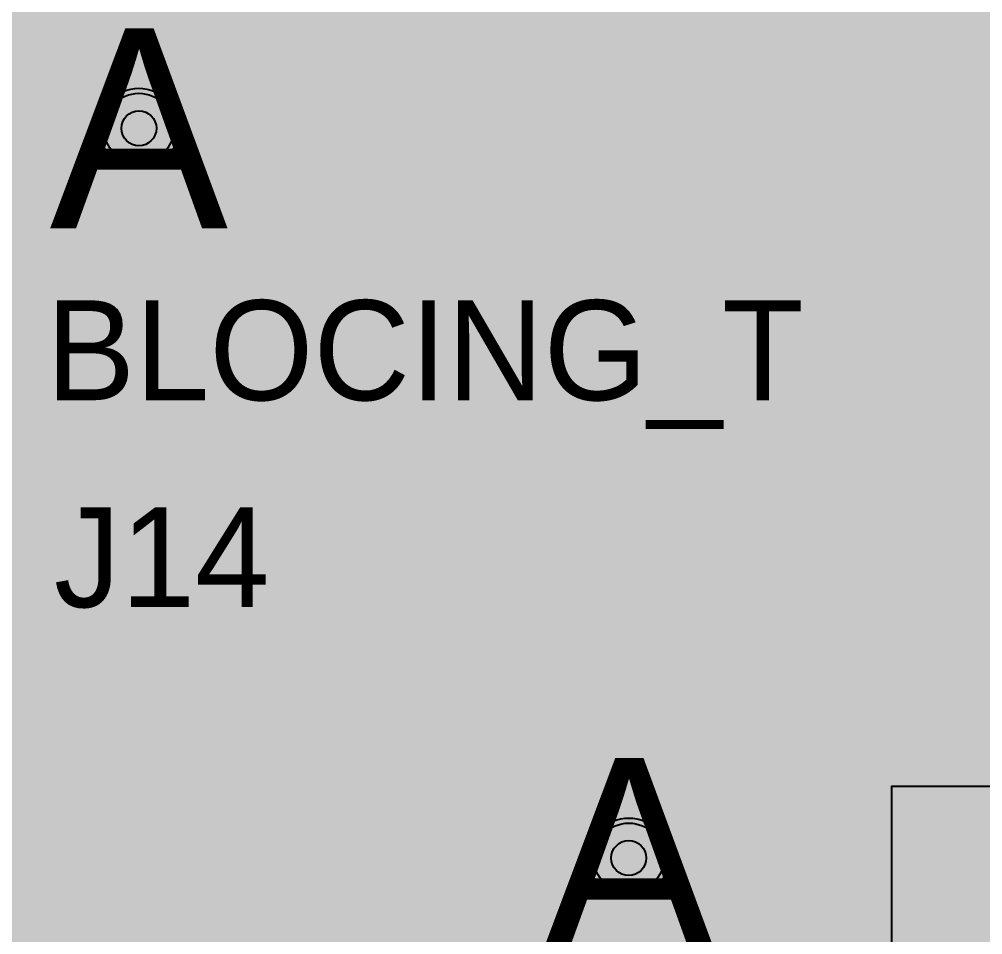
# Model space of a CAD drawing. Extents: x -28 to 199, y -61 to 255.
# Drawn here: x 140.1 to 149.74, y 186.43 to 195.59 of the extents above; entities that cross this region are included whole.
import ezdxf
from ezdxf.enums import TextEntityAlignment as Align

# ---------------------------------------------------------------- set-up
doc = ezdxf.new("R2010")
doc.units = 0
doc.header["$MEASUREMENT"] = 0
for name, color, linetype in [('ASSEMBLY_OUTLINES_TOP', 102, 'CONTINUOUS'), ('ASSEMBLY_PART_NUMBERS_BTM', 191, 'CONTINUOUS'), ('ASSEMBLY_PART_NUMBERS_TOP', 102, 'CONTINUOUS'), ('DRILL_DRAWING', 21, 'CONTINUOUS'), ('GENERATED_SILKSCREEN_TOP', 140, 'CONTINUOUS'), ('PLACEMENT_OUTLINES_TOP', 130, 'CONTINUOUS'), ('PLANE_DATA_LAYER_BOTTOM', 10, 'CONTINUOUS'), ('PLANE_DATA_LAYER_TOP', 150, 'CONTINUOUS'), ('PLANE_SHAPES_LAYER_2', 230, 'CONTINUOUS'), ('PLANE_SHAPES_LAYER_3', 81, 'CONTINUOUS'), ('PLANE_SHAPES_LAYER_BOTTOM', 10, 'CONTINUOUS'), ('PLANE_SHAPES_LAYER_TOP', 150, 'CONTINUOUS'), ('SILKSCREEN_OUTLINES_TOP', 150, 'CONTINUOUS'), ('SILKSCREEN_REF_DES_TOP', 150, 'CONTINUOUS'), ('TRACES_LAYER_2', 230, 'CONTINUOUS'), ('TRACES_LAYER_3', 81, 'CONTINUOUS'), ('TRACES_LAYER_BOTTOM', 10, 'CONTINUOUS'), ('TRACES_LAYER_TOP', 150, 'CONTINUOUS'), ('VIA_HOLES_LAYER_2', 30, 'CONTINUOUS'), ('VIA_HOLES_LAYER_3', 30, 'CONTINUOUS'), ('VIA_HOLES_LAYER_BOTTOM', 30, 'CONTINUOUS'), ('VIA_HOLES_LAYER_TOP', 30, 'CONTINUOUS'), ('VIA_PADS_LAYER_2', 230, 'CONTINUOUS'), ('VIA_PADS_LAYER_3', 81, 'CONTINUOUS'), ('VIA_PADS_LAYER_BOTTOM', 10, 'CONTINUOUS'), ('VIA_PADS_LAYER_TOP', 150, 'CONTINUOUS')]:
    doc.layers.add(name, color=color, linetype=linetype)
doc.styles.add('VERIBEST_GERBER_0', font='txt')

msp = doc.modelspace()

# ---------------------------------------------------------------- hatches: boundary and pattern name
at = {"layer": 'PLANE_DATA_LAYER_BOTTOM'}
h = msp.add_hatch(color=256, dxfattribs=at)
h.paths.add_polyline_path([(149, 169.0762, -0.4142136), (148.9238, 169), (147.00001, 169, 0.4142136), (147, 168.99999), (147, 168.9142, -0.4142136), (146.9238, 168.838), (146.91684, 168.838, 0.1989122), (146.65026, 168.72758), (143.945, 166.02232, -0.1989134), (143.89111, 166), (137.25001, 166), (137.25, 166, -0.1462039), (137.2082, 165.98751), (134.12581, 165.98751, 0.1989122), (133.85924, 165.87709), (133.75447, 165.77232, -0.1989134), (133.70058, 165.75), (130.8262, 165.75, -0.4142136), (130.75, 165.8262), (130.75, 166.24999, 0.4142136), (130.74999, 166.25), (120.25001, 166.25, 0.4142136), (120.25, 166.24999), (120.25, 164.5762, -0.4142136), (120.1738, 164.5), (119.75389, 164.5, -0.138574), (119.71401, 164.51127, 0.2825715), (119.08599, 164.51127, -0.138574), (119.04611, 164.5), (108.75001, 164.5, 0.4142136), (108.75, 164.49999), (108.75, 161.5762, -0.4142136), (108.6738, 161.5), (108.5762, 161.5, -0.4142136), (108.5, 161.5762), (108.5, 161.9, 0.4142136), (108.05, 162.35), (106.95, 162.35, 0.3417827), (106.51438, 162.01284, -0.4469152), (106.4135, 161.96073, 0.4438706), (105.62073, 161.55634, -0.3389471), (105.54716, 161.5), (94.5762, 161.5, -0.4142136), (94.5, 161.5762), (94.5, 164.71207, -0.19891), (94.52232, 164.76595), (99.85355, 170.09719, 0.1989122), (100, 170.45074), (100, 172.1738, -0.4142136), (100.0762, 172.25), (130.74999, 172.25, 0.4142136), (130.75, 172.25001), (130.75, 194.11718, -0.19891), (130.77232, 194.17106), (131.34475, 194.7435, 0.1989122), (131.46923, 195.04402), (131.46923, 198.37998, 0.1989122), (131.34475, 198.6805), (130.77232, 199.25294, -0.19891), (130.75, 199.30682), (130.75, 214.91474, -0.4142136), (130.8262, 214.99094), (147.27913, 214.99094, -0.1989134), (147.33301, 214.96862), (148.97768, 213.32395, -0.19891), (149, 213.27007)], flags=0)
h.paths.add_polyline_path([(110.25, 165.75, -1), (112.25, 165.75, -1)], flags=0)
h.paths.add_polyline_path([(113.75, 169.75, -1), (116.75, 169.75, -1)], flags=0)
h.paths.add_polyline_path([(118.5, 169.75, -1), (121.5, 169.75, -1)], flags=0)
h.paths.add_polyline_path([(134.21, 170.75, 0.4142136), (134.46, 171), (134.46, 172.5, 0.4142136), (134.21, 172.75), (132.71, 172.75, 0.4142136), (132.46, 172.5), (132.46, 171, 0.4142136), (132.71, 170.75)], flags=0)
h.paths.add_polyline_path([(134.21, 177, 0.4142136), (134.46, 177.25), (134.46, 178.75, 0.4142136), (134.21, 179), (132.71, 179, 0.4142136), (132.46, 178.75), (132.46, 177.25, 0.4142136), (132.71, 177)], flags=0)
h.paths.add_polyline_path([(134.21, 183.25, 0.4142136), (134.46, 183.5), (134.46, 185, 0.4142136), (134.21, 185.25), (132.71, 185.25, 0.4142136), (132.46, 185), (132.46, 183.5, 0.4142136), (132.71, 183.25)], flags=0)
h.paths.add_polyline_path([(132.46, 190.5, -1), (134.46, 190.5, -1)], flags=0)
h.paths.add_polyline_path([(132.46, 196.75, -1), (134.46, 196.75, -1)], flags=0)
h.paths.add_polyline_path([(135, 171.75, -1), (137, 171.75, -1)], flags=0)
h.paths.add_polyline_path([(135, 178, -1), (137, 178, -1)], flags=0)
h.paths.add_polyline_path([(135, 184.25, -1), (137, 184.25, -1)], flags=0)
h.paths.add_polyline_path([(135, 190.5, -1), (137, 190.5, -1)], flags=0)
h.paths.add_polyline_path([(135, 196.75, -1), (137, 196.75, -1)], flags=0)
h.paths.add_polyline_path([(139.74999, 169, 0.4142136), (139.75, 169.00001), (139.75, 198.24999, 0.4142136), (139.74999, 198.25), (137.25001, 198.25, 0.4142136), (137.25, 198.24999), (137.25, 169.00001, 0.4142136), (137.25001, 169)], flags=0)
h.paths.add_polyline_path([(142.1, 210.3, -1), (143.3, 210.3, -1)], flags=0)
h.paths.add_polyline_path([(144.1, 179.2, 0.1385725), (144.01127, 179.51401, -0.138574), (144, 179.55389), (144, 192.31415, 0.1989122), (143.85355, 192.6677), (142.11105, 194.4102, 0.0466846), (142.03933, 194.46965, -0.046684), (142.02839, 194.47871), (141.90379, 194.60331, -0.1385729), (141.88356, 194.63948, 0.889074), (140.7, 194.5), (140.7, 194.5, 0.3470511), (141.16052, 193.91644, -0.1385729), (141.19669, 193.89621), (141.3898, 193.70309, 0.0466846), (141.46153, 193.64364, -0.046684), (141.47246, 193.63458), (142.97768, 192.12936, -0.19891), (143, 192.07548), (143, 179.55389, -0.138574), (142.98873, 179.51401, 0.1385725), (142.9, 179.2, 1)], flags=0)
h.paths.add_polyline_path([(143, 169, -1), (145, 169, -1)], flags=0)
h.paths.add_polyline_path([(145.3, 169.7, -1), (146.5, 169.7, -1)], flags=0)
h.paths.add_polyline_path([(144.5, 206.75, -1), (146.5, 206.75, -1)], flags=0)
h.paths.add_polyline_path([(145.6, 187.2, -1), (146.8, 187.2, -1)], flags=0)
h.paths.add_polyline_path([(148.11127, 212.58599, 0.1385725), (148.2, 212.9, 1), (147, 212.9, 0.1385725), (147.08873, 212.58599, -0.138574), (147.1, 212.54611), (147.1, 211.35389, -0.138574), (147.08873, 211.31401, 0.1385725), (147, 211, 1), (148.2, 211, 0.1385725), (148.11127, 211.31401, -0.138574), (148.1, 211.35389), (148.1, 212.54611, -0.138574)], flags=0)
h.paths.add_polyline_path([(145.75, 199.25, -1), (148.75, 199.25, -1)], flags=0)
h.paths.add_polyline_path([(146.55139, 201.67262, 6.5959246), (145.92262, 202.30139, -0.1217123), (145.93139, 202.2659), (145.93139, 202.2659, -0.5165322), (145.83004, 202.19397, 0.5165317), (144.5, 201.25), (144.5, 201.25, 1), (146.5, 201.25), (146.5, 201.25, 0.0842844), (146.44397, 201.58004, -0.6810727)], flags=0)
at = {"layer": 'PLANE_DATA_LAYER_TOP'}
h = msp.add_hatch(color=256, dxfattribs=at)
h.paths.add_polyline_path([(147.65, 177.0762, -0.4142136), (147.5738, 177), (143.2512, 177, -0.4142136), (143.175, 177.0762), (143.175, 178.57124, -0.5294084), (143.27924, 178.64209, 1.4711385), (143.27924, 179.75791, -0.5294084), (143.175, 179.82877), (143.175, 194.62174, 0.1989122), (143.02855, 194.97529), (140.90029, 197.10355, 0.1856496), (140.5723, 197.24935, -0.3993099), (140.5, 197.32545), (140.5, 198.24999, 0.4142136), (140.49999, 198.25), (137.25001, 198.25, 0.4142136), (137.25, 198.24999), (137.25, 170.5762, -0.4142136), (137.1738, 170.5), (136.80217, 170.5, -0.1989134), (136.74828, 170.52232), (136.50598, 170.76462, 0.0047517), (136.4992, 170.77128, -0.4943812), (136.51296, 170.89158, 0.2639267), (137, 171.75), (137, 171.75, 1.4984641), (135.29452, 171.04127, -0.1995057), (135.31696, 170.98727, -0.4142136), (135.24076, 170.91107), (134.53595, 170.91107, -0.4142136), (134.45975, 170.98727), (134.45975, 170.98727, -0.0097535), (134.45981, 170.99025, 0.0097598), (134.46, 171), (134.46, 172.5, 0.4142136), (134.21, 172.75), (132.71, 172.75, 0.4142136), (132.46, 172.5), (132.46, 171, 0.0097598), (132.46019, 170.99025, -0.0097535), (132.46025, 170.98727), (132.46025, 170.98727, -0.4142136), (132.38405, 170.91107), (131.5762, 170.91107, -0.4142136), (131.5, 170.98727), (131.5, 208.74999, 0.4142136), (131.49999, 208.75), (122.5762, 208.75, -0.4142136), (122.5, 208.8262), (122.5, 214.853, -0.4142136), (122.5762, 214.9292), (135.10597, 214.9292, -0.1989134), (135.15985, 214.90688), (141.42028, 208.64645, 0.1989122), (141.77384, 208.5), (142.4238, 208.5, -0.4142136), (142.5, 208.4238), (142.5, 204.00001, 0.4142136), (142.50001, 204), (143.3238, 204, -0.4142136), (143.4, 203.9238), (143.4, 199.51876, 0.1989122), (143.54645, 199.16521), (147.62768, 195.08397, -0.19891), (147.65, 195.03009)], flags=0)
h.paths.add_polyline_path([(134.21, 177, 0.4142136), (134.46, 177.25), (134.46, 178.75, 0.4142136), (134.21, 179), (132.71, 179, 0.4142136), (132.46, 178.75), (132.46, 177.25, 0.4142136), (132.71, 177)], flags=0)
h.paths.add_polyline_path([(134.21, 183.25, 0.4142136), (134.46, 183.5), (134.46, 185, 0.4142136), (134.21, 185.25), (132.71, 185.25, 0.4142136), (132.46, 185), (132.46, 183.5, 0.4142136), (132.71, 183.25)], flags=0)
h.paths.add_polyline_path([(132.46, 190.5, -1), (134.46, 190.5, -1)], flags=0)
h.paths.add_polyline_path([(132.46, 196.75, -1), (134.46, 196.75, -1)], flags=0)
h.paths.add_polyline_path([(135, 178, -1), (137, 178, -1)], flags=0)
h.paths.add_polyline_path([(135, 184.25, -1), (137, 184.25, -1)], flags=0)
h.paths.add_polyline_path([(135, 190.5, -1), (137, 190.5, -1)], flags=0)
h.paths.add_polyline_path([(135, 196.75, -1), (137, 196.75, -1)], flags=0)
h.paths.add_polyline_path([(145.6, 187.2, -1), (146.8, 187.2, -1)], flags=0)
h = msp.add_hatch(color=256, dxfattribs=at)
h.paths.add_polyline_path([(163.87989, 186.5762, -0.4142136), (163.80369, 186.5), (152.461, 186.5, -0.8191893), (152.43159, 186.64649, 4.9808723), (151.96841, 186.64649, -0.8191893), (151.939, 186.5), (151.75001, 186.5, 0.4142136), (151.75, 186.49999), (151.75, 183.02867, -0.19891), (151.72768, 182.97479), (149.89645, 181.14355, 0.1989122), (149.75, 180.79), (149.75, 177.0762, -0.4142136), (149.6738, 177), (148.7262, 177, -0.4142136), (148.65, 177.0762), (148.65, 195.26876, 0.1989122), (148.50355, 195.62231), (144.42232, 199.70355, -0.19891), (144.4, 199.75743), (144.4, 200.91828, -0.8544392), (144.54869, 200.94177, 0.8544353), (146.5, 201.25), (146.5, 201.25, 0.0842844), (146.44397, 201.58004, -0.6810727), (146.55139, 201.67262, 0.7928637), (148.46536, 203.87914, -0.1578453), (148.45091, 203.9238, -0.4142136), (148.52711, 204), (151.6738, 204, -0.4142136), (151.75, 203.9238), (151.75, 203.58917, -0.6295033), (151.62609, 203.52975, 2.0854042), (151.62609, 201.97025, -0.6295033), (151.75, 201.91083), (151.75, 201.75001, 0.4142136), (151.75001, 201.75), (153.0738, 201.75, -0.4142136), (153.15, 201.6738), (153.15, 201.04632, 0.1989122), (153.29645, 200.69277), (157.17048, 196.81874, -0.19891), (157.1928, 196.76486), (157.1928, 195.4342, 0.0395902), (157.19905, 195.35539, -0.039592), (157.2, 195.34338), (157.2, 195.15389, -0.138574), (157.18873, 195.11401, 0.1385725), (157.1, 194.8, 0.5864476), (158.01401, 194.28873, -0.138574), (158.05389, 194.3), (160.85726, 194.3, -0.1989134), (160.91114, 194.27768), (161.84135, 193.34747, -0.19891), (161.86366, 193.29359), (161.86366, 188.83109, 0.1989122), (162.01011, 188.47754), (163.85757, 186.63008, -0.19891), (163.87989, 186.5762)], flags=0)
h.paths.add_polyline_path([(145.75, 199.25, -1), (148.75, 199.25, -1)], flags=0)
h.paths.add_polyline_path([(150.5, 201, -1), (151.7, 201, -1)], flags=0)
h.paths.add_polyline_path([(153.75, 190.75, -1), (155.75, 190.75, -1)], flags=0)
h.paths.add_polyline_path([(153.75, 193, -1), (155.75, 193, -1)], flags=0)
h.paths.add_polyline_path([(159.5, 189.5, -1), (161.5, 189.5, -1)], flags=0)
at = {"layer": 'PLANE_SHAPES_LAYER_2'}
h = msp.add_hatch(color=256, dxfattribs=at)
h.paths.add_polyline_path([(169.5, 129.25), (149.5, 129.25), (142.25, 122), (142.25, 90.5), (147.5, 90.5), (147.5, 80), (154, 80), (154, 69.25), (131.75, 69.25), (131.75, 73.25), (121.25, 73.25), (121.25, 81), (110.5, 81), (110.5, 125.75), (106.5, 125.75), (106.5, 128.75), (93.5, 128.75), (93.5, 120.25), (91.75, 120.25), (91.75, 121.5), (80, 121.5), (80, 118.25), (73.25, 118.25), (73.25, 124.5), (67.5, 124.5), (67.5, 128), (57.75, 128), (57.75, 120.25), (55.25, 120.25), (55.25, 121.5), (47.5, 121.5), (47.5, 119), (35, 119), (35, 134.75), (32.75, 134.75), (32.75, 159.75), (29.25, 159.75), (29.25, 175.25), (22.5, 175.25), (22.5, 195.25), (17.25, 195.25), (17.25, 198), (22.5, 198), (22.5, 216.5), (40.25, 216.5), (40.25, 235.5), (54.5, 235.5), (54.5, 254), (87.25, 254), (87.25, 236.25), (86.25, 236.25), (86.25, 228.75), (81, 228.75), (81, 218.75), (95.25, 218.75), (95.25, 194.5), (87, 194.5), (87, 172), (131.1, 172), (131.1, 208.75), (115.5, 208.75), (115.5, 213.75), (106.75, 213.75), (106.75, 218.75), (110.25, 222.25), (110.25, 226.25), (142.5, 226.25), (142.5, 221.5), (160.5, 221.5), (160.5, 240.75), (169.5, 240.75)])
h.paths.add_polyline_path([(35.5, 149.5), (41.75, 149.5), (41.75, 152), (39.25, 152), (39.25, 154), (37.75, 154), (37.75, 152), (35.5, 152)], flags=16)
h.paths.add_polyline_path([(37.5, 125.75), (37.5, 128.75), (42.75, 128.75), (42.75, 125.75)], flags=16)
h.paths.add_polyline_path([(52, 127.75), (52, 130.75), (54.25, 130.75), (54.25, 127.75)], flags=16)
h.paths.add_polyline_path([(50.75, 219.5), (50.75, 226.5), (71.75, 226.5), (71.75, 219.5)], flags=16)
h.paths.add_polyline_path([(66.5, 150.75), (66.5, 177.5), (72.25, 177.5), (72.25, 150.75)], flags=16)
h.paths.add_polyline_path([(47.25, 185.25), (73, 185.25), (73, 188.25), (70.25, 188.25), (70.25, 191), (47.25, 191)], flags=16)
h.paths.add_polyline_path([(84.5, 208), (84.5, 212.75), (85, 212.75), (85, 208)], flags=16)
h.paths.add_polyline_path([(61.5, 137.25), (87.75, 137.25), (87.75, 140.5), (84.75, 140.5), (84.75, 143), (61.5, 143)], flags=16)
h.paths.add_polyline_path([(88.75, 127), (88.75, 130), (91, 130), (91, 127)], flags=16)
h.paths.add_polyline_path([(85.5, 130.25), (85.5, 132.5), (91, 132.5), (91, 130.25)], flags=16)
h.paths.add_polyline_path([(108.75, 142.25), (135.75, 142.25), (135.75, 145.75), (132.25, 145.75), (132.25, 149), (108.75, 149)], flags=16)
h.paths.add_polyline_path([(114.25, 126.75), (140.75, 126.75), (140.75, 129.75), (137.25, 129.75), (137.25, 133), (114.25, 133)], flags=16)
h.paths.add_polyline_path([(155.25, 180.25), (166.25, 180.25), (166.25, 186.25), (152.25, 186.25), (152.25, 183), (155.25, 183)], flags=16)
at = {"layer": 'PLANE_SHAPES_LAYER_3'}
h = msp.add_hatch(color=256, dxfattribs=at)
h.paths.add_polyline_path([(169.5, 129.25), (149.5, 129.25), (142.25, 122), (142.25, 90.5), (147.5, 90.5), (147.5, 80), (154, 80), (154, 69.25), (131.75, 69.25), (131.75, 73.25), (121.25, 73.25), (121.25, 81), (110.5, 81), (110.5, 125.75), (106.5, 125.75), (106.5, 128.75), (93.5, 128.75), (93.5, 120.25), (91.75, 120.25), (91.75, 121.5), (80, 121.5), (80, 118.25), (73.25, 118.25), (73.25, 124.5), (67.5, 124.5), (67.5, 127.75), (58.25, 127.75), (58.25, 130.25), (88.75, 130.25), (88.75, 127), (91, 127), (91, 132.5), (55, 132.5), (55, 131.25), (52, 131.25), (52, 127.75), (55, 127.75), (55, 127.25), (57.75, 127.25), (57.75, 120.25), (55.25, 120.25), (55.25, 121.5), (47.5, 121.5), (47.5, 119), (35, 119), (35, 134.75), (32.75, 134.75), (32.75, 159.75), (29.25, 159.75), (29.25, 175.25), (22.5, 175.25), (22.5, 195.25), (17.25, 195.25), (17.25, 198), (22.5, 198), (22.5, 216.5), (40.25, 216.5), (40.25, 235.5), (54.5, 235.5), (54.5, 254), (87.25, 254), (87.25, 236.25), (86.25, 236.25), (86.25, 228.75), (81, 228.75), (81, 218.75), (95.25, 218.75), (95.25, 194.5), (87, 194.5), (87, 172), (131.1, 172), (131.1, 208.75), (115.5, 208.75), (115.5, 213.75), (106.75, 213.75), (106.75, 218.75), (110.25, 222.25), (110.25, 226.25), (142.5, 226.25), (142.5, 221.5), (160.5, 221.5), (160.5, 240.75), (169.5, 240.75)])
h.paths.add_polyline_path([(35.5, 149.5), (41.75, 149.5), (41.75, 152), (39.25, 152), (39.25, 154), (37.75, 154), (37.75, 152), (35.5, 152)], flags=16)
h.paths.add_polyline_path([(37.5, 125.75), (37.5, 128.75), (42.75, 128.75), (42.75, 125.75)], flags=16)
h.paths.add_polyline_path([(50.75, 219.5), (50.75, 226.5), (71.75, 226.5), (71.75, 219.5)], flags=16)
h.paths.add_polyline_path([(66.5, 150.75), (66.5, 177.5), (72.25, 177.5), (72.25, 150.75)], flags=16)
h.paths.add_polyline_path([(47.25, 185.25), (73, 185.25), (73, 188.25), (70.25, 188.25), (70.25, 191), (47.25, 191)], flags=16)
h.paths.add_polyline_path([(84.5, 208), (84.5, 212.75), (85, 212.75), (85, 208)], flags=16)
h.paths.add_polyline_path([(61.5, 137.25), (87.75, 137.25), (87.75, 140.5), (84.75, 140.5), (84.75, 143), (61.5, 143)], flags=16)
h.paths.add_polyline_path([(108.75, 142.25), (135.75, 142.25), (135.75, 145.75), (132.25, 145.75), (132.25, 149), (108.75, 149)], flags=16)
h.paths.add_polyline_path([(114.25, 126.75), (140.75, 126.75), (140.75, 129.75), (137.25, 129.75), (137.25, 133), (114.25, 133)], flags=16)
h.paths.add_polyline_path([(155.25, 180.25), (166.25, 180.25), (166.25, 186.25), (152.25, 186.25), (152.25, 183), (155.25, 183)], flags=16)
at = {"layer": 'VIA_HOLES_LAYER_2'}
h = msp.add_hatch(color=256, dxfattribs=at)
edge = h.paths.add_edge_path()
edge.add_arc((141.3, 194.5), 0.175, 0, 360)
h = msp.add_hatch(color=256, dxfattribs=at)
edge = h.paths.add_edge_path()
edge.add_arc((146.2, 187.2), 0.175, 0, 360)
at = {"layer": 'VIA_HOLES_LAYER_3'}
h = msp.add_hatch(color=256, dxfattribs=at)
edge = h.paths.add_edge_path()
edge.add_arc((141.3, 194.5), 0.175, 0, 360)
h = msp.add_hatch(color=256, dxfattribs=at)
edge = h.paths.add_edge_path()
edge.add_arc((146.2, 187.2), 0.175, 0, 360)
at = {"layer": 'VIA_HOLES_LAYER_BOTTOM'}
h = msp.add_hatch(color=256, dxfattribs=at)
edge = h.paths.add_edge_path()
edge.add_arc((141.3, 194.5), 0.175, 0, 360)
h = msp.add_hatch(color=256, dxfattribs=at)
edge = h.paths.add_edge_path()
edge.add_arc((146.2, 187.2), 0.175, 0, 360)
at = {"layer": 'VIA_HOLES_LAYER_TOP'}
h = msp.add_hatch(color=256, dxfattribs=at)
edge = h.paths.add_edge_path()
edge.add_arc((141.3, 194.5), 0.175, 0, 360)
h = msp.add_hatch(color=256, dxfattribs=at)
edge = h.paths.add_edge_path()
edge.add_arc((146.2, 187.2), 0.175, 0, 360)

# ---------------------------------------------------------------- linework, layer by layer
at = {"layer": 'ASSEMBLY_OUTLINES_TOP', "const_width": 0.2}
msp.add_lwpolyline([(148.83, 178.62), (148.83, 187.92), (169.33, 187.92), (169.33, 178.62)], close=True, dxfattribs=at)
at = {"layer": 'GENERATED_SILKSCREEN_TOP', "const_width": 0.15}
for points in [[(141.186, 192.613), (141.057, 192.756), (141.05, 192.761), (141.043, 192.763), (140.524, 192.763), (140.517, 192.761), (140.511, 192.756), (140.506, 192.75), (140.504, 192.743), (140.504, 192.306), (140.504, 192.303), (140.504, 192.3), (140.504, 191.783), (140.506, 191.776), (140.511, 191.769), (140.517, 191.764), (140.524, 191.763), (141.049, 191.763), (141.213, 191.906), (141.217, 191.912), (141.219, 191.92), (141.219, 192.134), (141.072, 192.3), (141.177, 192.384), (141.18, 192.388), (141.183, 192.393), (141.185, 192.398), (141.186, 192.401), (141.186, 192.613)], [(141.449, 191.783), (141.451, 191.775), (141.456, 191.77), (141.462, 191.764), (141.469, 191.763), (142.144, 191.763), (142.151, 191.764), (142.157, 191.769), (142.16, 191.776), (142.161, 191.783), (142.16, 191.791), (142.157, 191.798), (142.151, 191.802), (142.144, 191.804), (141.491, 191.804), (141.491, 192.743), (141.489, 192.75), (141.484, 192.756), (141.477, 192.759), (141.469, 192.76), (141.462, 192.759), (141.456, 192.756), (141.451, 192.75), (141.449, 192.743), (141.449, 191.783)], [(143.109, 192.606), (143.109, 191.92), (143.108, 191.915), (143.106, 191.911), (143.105, 191.907), (143.102, 191.904), (142.934, 191.767), (142.929, 191.765), (142.928, 191.764), (142.926, 191.764), (142.924, 191.763), (142.923, 191.763), (142.921, 191.763), (142.584, 191.763), (142.58, 191.764), (142.576, 191.765), (142.572, 191.767), (142.404, 191.904), (142.4, 191.907), (142.398, 191.911), (142.396, 191.915), (142.395, 191.92), (142.395, 192.606), (142.396, 192.611), (142.398, 192.615), (142.4, 192.617), (142.402, 192.619), (142.404, 192.622), (142.572, 192.759), (142.576, 192.76), (142.579, 192.761), (142.58, 192.762), (142.584, 192.763), (142.921, 192.763), (142.925, 192.762), (142.926, 192.762), (142.927, 192.761), (142.93, 192.76), (142.934, 192.759), (143.102, 192.622), (143.103, 192.619), (143.105, 192.618), (143.106, 192.617), (143.106, 192.615), (143.108, 192.611), (143.109, 192.606)], [(143.517, 191.767), (143.349, 191.904), (143.344, 191.907), (143.343, 191.911), (143.341, 191.915), (143.34, 191.92), (143.34, 192.606), (143.341, 192.611), (143.343, 192.615), (143.345, 192.617), (143.346, 192.619), (143.348, 192.622), (143.517, 192.759), (143.52, 192.76), (143.523, 192.761), (143.524, 192.762), (143.528, 192.763), (143.865, 192.763), (143.87, 192.762), (143.872, 192.761), (143.875, 192.76), (143.878, 192.759), (144.047, 192.622), (144.051, 192.617), (144.053, 192.609), (144.052, 192.603), (144.05, 192.598), (144.047, 192.594), (144.042, 192.59), (144.037, 192.587), (144.032, 192.586), (144.027, 192.586), (144.023, 192.589), (143.858, 192.722), (143.535, 192.722), (143.381, 192.596), (143.381, 191.93), (143.535, 191.804), (143.858, 191.804), (144.023, 191.937), (144.027, 191.939), (144.032, 191.94), (144.037, 191.939), (144.042, 191.936), (144.047, 191.932), (144.05, 191.927), (144.052, 191.921), (144.053, 191.915), (144.051, 191.909), (144.047, 191.904), (143.878, 191.767), (143.874, 191.765), (143.873, 191.764), (143.87, 191.764), (143.869, 191.763), (143.868, 191.763), (143.865, 191.763), (143.528, 191.763), (143.524, 191.764), (143.52, 191.765), (143.517, 191.767)], [(144.817, 192.722), (144.824, 192.724), (144.83, 192.728), (144.833, 192.735), (144.834, 192.742), (144.833, 192.75), (144.83, 192.757), (144.824, 192.762), (144.817, 192.763), (144.427, 192.763), (144.419, 192.762), (144.415, 192.757), (144.412, 192.75), (144.411, 192.742), (144.412, 192.735), (144.415, 192.728), (144.419, 192.724), (144.427, 192.722), (144.602, 192.722), (144.602, 191.805), (144.427, 191.805), (144.419, 191.803), (144.415, 191.798), (144.412, 191.791), (144.411, 191.783), (144.412, 191.776), (144.415, 191.769), (144.419, 191.765), (144.427, 191.763), (144.817, 191.763), (144.824, 191.765), (144.83, 191.769), (144.833, 191.776), (144.834, 191.783), (144.833, 191.791), (144.83, 191.798), (144.824, 191.803), (144.817, 191.805), (144.641, 191.805), (144.641, 192.722), (144.817, 192.722)], [(145.192, 191.783), (145.194, 191.775), (145.199, 191.77), (145.205, 191.767), (145.212, 191.766), (145.22, 191.767), (145.227, 191.77), (145.232, 191.775), (145.234, 191.783), (145.234, 192.679), (145.871, 191.771), (145.874, 191.767), (145.879, 191.765), (145.884, 191.765), (145.89, 191.767), (145.897, 191.769), (145.903, 191.772), (145.906, 191.777), (145.907, 191.783), (145.907, 192.743), (145.905, 192.75), (145.9, 192.756), (145.894, 192.759), (145.887, 192.76), (145.88, 192.759), (145.873, 192.756), (145.868, 192.75), (145.867, 192.743), (145.867, 191.847), (145.229, 192.754), (145.225, 192.758), (145.221, 192.76), (145.216, 192.76), (145.211, 192.759), (145.203, 192.758), (145.197, 192.755), (145.194, 192.75), (145.192, 192.743), (145.192, 191.783)], [(146.677, 192.759), (146.845, 192.622), (146.85, 192.617), (146.851, 192.609), (146.85, 192.603), (146.848, 192.598), (146.845, 192.594), (146.84, 192.59), (146.835, 192.587), (146.83, 192.586), (146.825, 192.586), (146.821, 192.589), (146.657, 192.722), (146.333, 192.722), (146.179, 192.596), (146.179, 191.93), (146.333, 191.804), (146.656, 191.804), (146.812, 191.93), (146.812, 192.175), (146.663, 192.175), (146.656, 192.177), (146.651, 192.181), (146.647, 192.188), (146.646, 192.195), (146.647, 192.202), (146.651, 192.208), (146.656, 192.213), (146.663, 192.215), (146.832, 192.215), (146.84, 192.213), (146.846, 192.209), (146.851, 192.203), (146.852, 192.195), (146.852, 191.92), (146.851, 191.915), (146.849, 191.912), (146.848, 191.907), (146.845, 191.904), (146.677, 191.767), (146.672, 191.765), (146.671, 191.764), (146.669, 191.764), (146.667, 191.763), (146.666, 191.763), (146.664, 191.763), (146.327, 191.763), (146.323, 191.764), (146.319, 191.765), (146.315, 191.767), (146.147, 191.904), (146.145, 191.906), (146.143, 191.907), (146.141, 191.91), (146.139, 191.917), (146.138, 191.92), (146.138, 192.606), (146.139, 192.61), (146.141, 192.613), (146.143, 192.617), (146.147, 192.622), (146.315, 192.759), (146.319, 192.76), (146.322, 192.761), (146.323, 192.762), (146.327, 192.763), (146.664, 192.763), (146.668, 192.762), (146.669, 192.762), (146.67, 192.761), (146.673, 192.76), (146.677, 192.759)], [(148.361, 191.783), (148.362, 191.776), (148.367, 191.77), (148.374, 191.767), (148.381, 191.766), (148.388, 191.767), (148.394, 191.77), (148.399, 191.776), (148.401, 191.783), (148.401, 192.722), (148.718, 192.722), (148.725, 192.724), (148.731, 192.728), (148.734, 192.735), (148.735, 192.742), (148.734, 192.75), (148.731, 192.757), (148.725, 192.762), (148.718, 192.763), (148.043, 192.763), (148.036, 192.762), (148.031, 192.757), (148.027, 192.75), (148.026, 192.742), (148.027, 192.735), (148.031, 192.728), (148.036, 192.724), (148.043, 192.722), (148.361, 192.722), (148.361, 191.783)], [(140.546, 192.722), (141.033, 192.722), (141.145, 192.597), (141.145, 192.412), (141.034, 192.323), (140.546, 192.323), (140.546, 192.722)], [(142.436, 192.596), (142.436, 191.93), (142.59, 191.804), (142.913, 191.804), (143.069, 191.93), (143.069, 192.596), (142.913, 192.722), (142.59, 192.722), (142.436, 192.596)], [(140.546, 192.282), (141.032, 192.282), (141.179, 192.117), (141.179, 191.929), (141.034, 191.804), (140.546, 191.804), (140.546, 192.282)], [(147.105, 191.797), (147.788, 191.797), (147.795, 191.796), (147.8, 191.792), (147.803, 191.787), (147.803, 191.781), (147.802, 191.773), (147.8, 191.768), (147.795, 191.764), (147.788, 191.763), (147.105, 191.763), (147.098, 191.764), (147.093, 191.768), (147.09, 191.773), (147.089, 191.781), (147.09, 191.787), (147.092, 191.792), (147.097, 191.796), (147.105, 191.797)], [(141.674, 189.734), (141.666, 189.732), (141.662, 189.728), (141.659, 189.721), (141.658, 189.713), (141.659, 189.706), (141.662, 189.699), (141.666, 189.694), (141.674, 189.693), (142.064, 189.693), (142.071, 189.694), (142.077, 189.699), (142.08, 189.706), (142.081, 189.713), (142.08, 189.721), (142.077, 189.728), (142.071, 189.732), (142.064, 189.734), (141.888, 189.734), (141.888, 190.673), (141.887, 190.68), (141.884, 190.685), (141.879, 190.688), (141.872, 190.689), (141.867, 190.69), (141.862, 190.69), (141.858, 190.688), (141.854, 190.684), (141.659, 190.41), (141.656, 190.403), (141.656, 190.396), (141.659, 190.39), (141.664, 190.385), (141.67, 190.381), (141.677, 190.379), (141.681, 190.379), (141.684, 190.38), (141.689, 190.386), (141.849, 190.61), (141.849, 189.734), (141.674, 189.734)], [(140.62, 189.866), (140.614, 189.87), (140.606, 189.87), (140.599, 189.868), (140.593, 189.863), (140.588, 189.857), (140.586, 189.85), (140.586, 189.842), (140.59, 189.836), (140.724, 189.699), (140.729, 189.696), (140.734, 189.695), (140.737, 189.693), (140.74, 189.693), (140.942, 189.693), (140.947, 189.694), (140.952, 189.697), (140.954, 189.698), (140.955, 189.699), (140.956, 189.7), (140.959, 189.702), (141.059, 189.839), (141.061, 189.843), (141.062, 189.845), (141.063, 189.847), (141.063, 189.85), (141.063, 190.652), (141.279, 190.652), (141.286, 190.654), (141.292, 190.658), (141.295, 190.665), (141.296, 190.672), (141.295, 190.68), (141.292, 190.687), (141.286, 190.692), (141.279, 190.693), (140.773, 190.693), (140.766, 190.692), (140.76, 190.687), (140.757, 190.68), (140.756, 190.672), (140.757, 190.665), (140.76, 190.658), (140.766, 190.654), (140.773, 190.652), (141.023, 190.652), (141.023, 189.857), (140.932, 189.735), (140.749, 189.735), (140.62, 189.866)], [(143.047, 189.713), (143.048, 189.705), (143.053, 189.7), (143.06, 189.697), (143.067, 189.696), (143.074, 189.697), (143.08, 189.7), (143.085, 189.705), (143.087, 189.713), (143.087, 190.016), (143.134, 190.016), (143.141, 190.018), (143.147, 190.022), (143.15, 190.029), (143.151, 190.036), (143.15, 190.044), (143.147, 190.051), (143.141, 190.056), (143.134, 190.057), (143.087, 190.057), (143.087, 190.645), (143.086, 190.65), (143.083, 190.654), (143.079, 190.658), (143.074, 190.661), (143.068, 190.663), (143.062, 190.664), (143.057, 190.663), (143.052, 190.659), (142.445, 190.052), (142.441, 190.046), (142.439, 190.04), (142.44, 190.034), (142.444, 190.027), (142.446, 190.022), (142.45, 190.019), (142.454, 190.017), (142.459, 190.016), (143.047, 190.016), (143.047, 189.713)], [(142.509, 190.057), (143.047, 190.593), (143.047, 190.057), (142.509, 190.057)]]:
    msp.add_lwpolyline(points, dxfattribs=at)
msp.add_lwpolyline([(148.83, 178.62), (148.83, 187.92), (169.33, 187.92), (169.33, 178.62)], close=True, dxfattribs=at)
at = {"layer": 'PLACEMENT_OUTLINES_TOP'}
msp.add_lwpolyline([(148.83, 178.62), (148.83, 187.92), (169.33, 187.92), (169.33, 178.62)], close=True, dxfattribs=at)
at = {"layer": 'PLANE_SHAPES_LAYER_BOTTOM'}
msp.add_solid([(139.75, 169), (149, 169), (139.75, 198.25), (149, 198.25)], dxfattribs=at)
at = {"layer": 'PLANE_SHAPES_LAYER_TOP'}
msp.add_solid([(140.5, 177), (151.75, 177), (140.5, 198.25), (151.75, 198.25)], dxfattribs=at)
at = {"layer": 'SILKSCREEN_OUTLINES_TOP'}
msp.add_lwpolyline([(148.83, 178.62), (148.83, 187.92), (169.33, 187.92), (169.33, 178.62)], close=True, dxfattribs=at)
at = {"layer": 'TRACES_LAYER_2', "const_width": 0.254}
for points in [[(151.3, 167.6), (151.3, 168.97123), (150.90667, 169.36456), (150.90667, 192.19956), (141.6162, 201.49002), (141.6162, 211.11214), (139.7065, 213.02185), (126.74939, 213.02185), (122.45173, 217.3195), (122.45173, 217.77703), (121.24777, 218.981), (109.381, 218.981), (108.2, 217.8)], [(109.2, 217.8), (109.977, 218.577), (121.08042, 218.577), (122.015, 217.64242), (122.015, 217.18489), (126.58205, 212.61784), (139.53916, 212.61784), (141.2122, 210.9448), (141.2122, 201.32268), (150.50267, 192.03221), (150.50267, 167.43991), (150.82129, 167.12129), (150.82129, 166.97871), (151.3, 166.5)], [(131.5, 143.1), (133.6624, 143.1), (146.003, 155.4406), (146.003, 158.88946), (146.92058, 159.80704), (146.92058, 192.18624), (138.7882, 200.31862), (138.7882, 209.94074), (138.55155, 210.1774), (125.59443, 210.1774), (120.65659, 215.11524), (115.28476, 215.11524), (112.6, 217.8)], [(115, 217.8), (114.52129, 217.32129), (114.52129, 217.12129), (115.93729, 215.70529), (120.63789, 215.70529), (125.74533, 210.59785), (138.70245, 210.59785), (139.1922, 210.10809), (139.1922, 200.48596), (147.9, 191.77817), (147.9, 165.9)], [(116.2, 217.8), (117.48671, 216.51329), (120.97257, 216.51329), (126.08002, 211.40584), (139.03713, 211.40584), (140.0002, 210.44277), (140.0002, 200.82065), (149.2, 191.62086), (149.2, 165.72877), (149.28271, 165.64605), (149.28271, 165.31137), (149.2, 165.22866), (149.2, 164.4)], [(119.8, 217.8), (120.57986, 217.02014), (121.03706, 217.02014), (126.24736, 211.80984), (139.20447, 211.80984), (140.4042, 210.61012), (140.4042, 200.98799), (149.604, 191.7882), (149.604, 167.19589), (149.9, 166.89989), (149.9, 166.1)], [(120.9, 217.8), (121.611, 217.089), (121.611, 217.01755), (126.4147, 212.21384), (139.37182, 212.21384), (140.8082, 210.77746), (140.8082, 201.15534), (150.008, 191.95554), (150.008, 167.36323), (150.41729, 166.95395), (150.41729, 166.81137), (150.6, 166.62866), (150.6, 164.1), (151.4, 163.3)], [(115.6, 217), (116.49071, 216.10929), (120.80523, 216.10929), (125.91267, 211.00185), (138.86979, 211.00185), (139.5962, 210.27543), (139.5962, 200.65331), (148.577, 191.67251), (148.577, 165.177), (148.4, 165)], [(129.8, 153.2), (133.125, 156.525), (136.44619, 156.525), (144.73798, 164.81679), (144.73798, 167.35579), (144.12477, 167.969), (143.93216, 167.969), (143.223, 168.67816), (143.223, 169.32184), (143.93216, 170.031), (144.12477, 170.031), (144.73798, 170.64421), (144.73798, 193.70636), (138.3842, 200.06013), (138.3842, 209.5938), (138.2046, 209.7734), (125.23522, 209.7734), (121.00862, 214), (119, 214)], [(142.023, 211.27669), (142.023, 201.65457), (151.37781, 192.29976), (151.37781, 169.46476), (151.977, 168.86558), (151.977, 163.68042), (152.077, 163.58042), (152.077, 163.01958), (151.977, 162.91958), (151.977, 157.8865), (127, 132.9095), (127, 121.8)], [(142.7, 210.3), (142.7, 201.64049), (152.2, 192.14049), (152.2, 187.2)], [(138.6, 157.7), (139.07871, 158.17871), (139.07871, 158.45898), (145.21462, 164.59488), (145.21462, 186.89162), (145.523, 187.2), (146.2, 187.2)]]:
    msp.add_lwpolyline(points, dxfattribs=at)
at = {"layer": 'TRACES_LAYER_3', "const_width": 0.5}
for points in [[(141.3, 194.5), (116.50136, 194.5), (112.51667, 198.48469), (106.14853, 198.48469), (102.26384, 194.6), (94.7, 194.6)], [(152.2, 187.2), (146.2, 187.2)]]:
    msp.add_lwpolyline(points, dxfattribs=at)
at = {"layer": 'TRACES_LAYER_BOTTOM'}
for points, const_width in [([(99, 216.5), (102.57356, 216.5), (103.45762, 215.61594), (147.56957, 215.61594), (149.625, 213.56051), (149.625, 191.95461), (153.21635, 188.36326), (163.06324, 188.36326), (169.02899, 182.39751), (169.02899, 151.60263), (168.12604, 150.69968), (166.00793, 150.69968), (163.9, 148.59175), (163.9, 147.5)], 0.75), ([(143.5, 179.2), (143.5, 192.31415), (141.7575, 194.05664), (141.74336, 194.05664), (141.3, 194.5)], 0.5)]:
    msp.add_lwpolyline(points, dxfattribs=dict(at, const_width=const_width))
at = {"layer": 'TRACES_LAYER_TOP', "const_width": 0.5}
for points in [[(143.9, 209), (143.9, 199.51876), (148.15, 195.26876), (148.15, 175.19425), (148.94425, 174.4), (150.25, 174.4)], [(142.675, 175.75), (142.675, 194.62174), (140.54674, 196.75), (138.54, 196.75)], [(138.54, 190.5), (141.21994, 187.82006), (141.21994, 174.73006), (142.675, 173.275), (142.675, 173.25)]]:
    msp.add_lwpolyline(points, dxfattribs=at)
at = {"layer": 'VIA_HOLES_LAYER_2'}
for centre in [(141.3, 194.5), (146.2, 187.2)]:
    msp.add_circle(centre, 0.175, dxfattribs=at)
at = {"layer": 'VIA_HOLES_LAYER_3'}
for centre in [(141.3, 194.5), (146.2, 187.2)]:
    msp.add_circle(centre, 0.175, dxfattribs=at)
at = {"layer": 'VIA_HOLES_LAYER_BOTTOM'}
for centre in [(141.3, 194.5), (146.2, 187.2)]:
    msp.add_circle(centre, 0.175, dxfattribs=at)
at = {"layer": 'VIA_HOLES_LAYER_TOP'}
for centre in [(141.3, 194.5), (146.2, 187.2)]:
    msp.add_circle(centre, 0.175, dxfattribs=at)
at = {"layer": 'VIA_PADS_LAYER_2'}
for centre in [(141.3, 194.5), (146.2, 187.2)]:
    msp.add_circle(centre, 0.4, dxfattribs=at)
at = {"layer": 'VIA_PADS_LAYER_3'}
for centre in [(141.3, 194.5), (146.2, 187.2)]:
    msp.add_circle(centre, 0.4, dxfattribs=at)
at = {"layer": 'VIA_PADS_LAYER_BOTTOM'}
for centre in [(141.3, 194.5), (146.2, 187.2)]:
    msp.add_circle(centre, 0.35, dxfattribs=at)
at = {"layer": 'VIA_PADS_LAYER_TOP'}
for centre in [(141.3, 194.5), (146.2, 187.2)]:
    msp.add_circle(centre, 0.35, dxfattribs=at)

# ---------------------------------------------------------------- texts
at = {"layer": 'ASSEMBLY_PART_NUMBERS_BTM', "style": 'VERIBEST_GERBER_0', "text_generation_flag": 2}
for s, p in [('ERJ-3EKF6200V', (162.5, 196.29)), ('CL21B106KOQNNNE', (157.5, 193.54)), ('ERJ-3EKF4701V', (155.5, 191.96)), ('CL10B104KB8SFNC', (157.25, 190.46))]:
    msp.add_text(s, height=2.032, dxfattribs=at).set_placement(p, align=Align.TOP_LEFT)
at = {"layer": 'ASSEMBLY_PART_NUMBERS_TOP', "style": 'VERIBEST_GERBER_0'}
for s, p in [('CL21B225KOFNNNE', (145.96, 215)), ('SN74LVC1G00DBVR', (142.46, 212.25))]:
    msp.add_text(s, height=2.032, rotation=270, dxfattribs=at).set_placement(p, align=Align.TOP_LEFT)
for s, p in [('SPC02SVJN-RC-3POS', (136, 193.04)), ('LTC6991HS6#TRMPBF', (115.75, 192.22)), ('LTC6991HS6#TRMPBF', (124.25, 192.29)), ('CC0805KKX7R7BB105', (116.25, 191.71)), ('CC0805KKX7R7BB105', (124.5, 191.46)), ('ERJ-3EKF2803V', (123.25, 189.04))]:
    msp.add_text(s, height=2.032, dxfattribs=at).set_placement(p, align=Align.TOP_LEFT)
at = {"layer": 'DRILL_DRAWING', "style": 'VERIBEST_GERBER_0'}
for p in [(141.3, 194.5), (146.2, 187.2)]:
    msp.add_text('A', height=2, dxfattribs=at).set_placement(p, align=Align.MIDDLE_CENTER)
at = {"layer": 'SILKSCREEN_OUTLINES_TOP', "style": 'VERIBEST_GERBER_0'}
msp.add_text('BLOCING_T', height=1, dxfattribs=at).set_placement((140.37, 192.78), align=Align.TOP_LEFT)
at = {"layer": 'SILKSCREEN_REF_DES_TOP', "style": 'VERIBEST_GERBER_0'}
msp.add_text('J14', height=1, dxfattribs=at).set_placement((140.45, 190.71), align=Align.TOP_LEFT)

doc.saveas('drawing.dxf')
